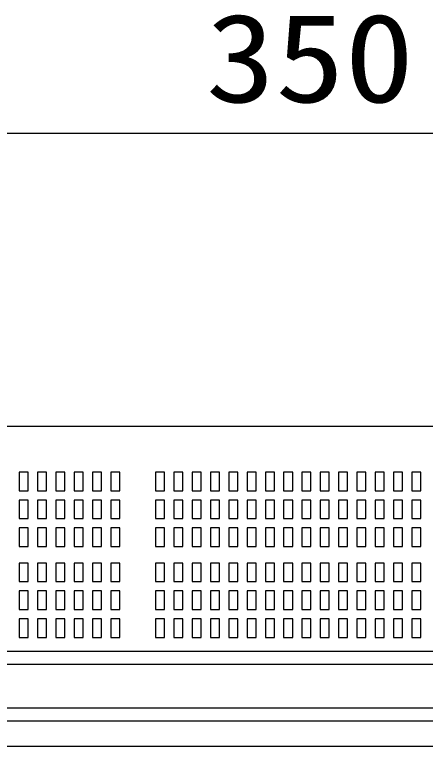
# Model space of a CAD drawing. Units: millimetres, scale not verified. Extents: x -63 to 63, y -57 to 57.
# Drawn here: x 26.82 to 37.96, y 9.96 to 29.78 of the extents above; entities that cross this region are included whole.
import ezdxf
from ezdxf.enums import TextEntityAlignment as Align

# ---------------------------------------------------------------- set-up
doc = ezdxf.new("R2010")
doc.units = ezdxf.units.MM
doc.header["$LTSCALE"] = 0.190236
doc.layers.add('0-2_GAIKEI', color=1, linetype='Continuous')
doc.layers.add('0-3_WAKU', color=3, linetype='Continuous')
doc.styles.add('ＭＳ ゴシック', font='')
doc.styles.get('ＭＳ ゴシック').set_extended_font_data('MS Gothic')

msp = doc.modelspace()

# ---------------------------------------------------------------- linework, layer by layer
at = {"layer": '0-2_GAIKEI', "color": 7}
for p, q in [((52.36, 18.6242), (17.56, 18.6242)), ((52.41, 9.9579), (17.8391, 9.9579))]:
    msp.add_line(p, q, dxfattribs=at)
at = {"layer": '0-2_GAIKEI'}
for p, q in [((26.9503, 17.3882), (26.9503, 16.8842)), ((27.1955, 17.3882), (26.9503, 17.3882)), ((27.1955, 16.8842), (27.1955, 17.3882)), ((27.4464, 17.3882), (27.4464, 16.8842)), ((27.6917, 17.3882), (27.4464, 17.3882)), ((27.6917, 16.8842), (27.6917, 17.3882)), ((27.9426, 17.3882), (27.9426, 16.8842)), ((28.1876, 17.3882), (27.9426, 17.3882)), ((28.1876, 16.8842), (28.1876, 17.3882)), ((28.4386, 17.3882), (28.4386, 16.8842)), ((28.6838, 17.3882), (28.4386, 17.3882)), ((28.6838, 16.8842), (28.6838, 17.3882)), ((28.9351, 17.3882), (28.9351, 16.8842)), ((29.1801, 17.3882), (28.9351, 17.3882)), ((29.1801, 16.8842), (29.1801, 17.3882)), ((29.4309, 17.3882), (29.4309, 16.8842)), ((29.6761, 17.3882), (29.4309, 17.3882)), ((29.6761, 16.8842), (29.6761, 17.3882)), ((30.6474, 17.3882), (30.6474, 16.8842)), ((30.8924, 17.3882), (30.6474, 17.3882)), ((30.8924, 16.8842), (30.8924, 17.3882)), ((31.1434, 17.3882), (31.1434, 16.8842)), ((31.3884, 17.3882), (31.1434, 17.3882)), ((31.3884, 16.8842), (31.3884, 17.3882)), ((31.6395, 17.3882), (31.6395, 16.8842)), ((31.8847, 17.3882), (31.6395, 17.3882)), ((31.8847, 16.8842), (31.8847, 17.3882)), ((32.1358, 17.3882), (32.1358, 16.8842)), ((32.3809, 17.3882), (32.1358, 17.3882)), ((32.3809, 16.8842), (32.3809, 17.3882)), ((32.6319, 17.3882), (32.6319, 16.8842)), ((32.8769, 17.3882), (32.6319, 17.3882)), ((32.8769, 16.8842), (32.8769, 17.3882)), ((33.1278, 17.3882), (33.1278, 16.8842)), ((33.3731, 17.3882), (33.1278, 17.3882)), ((33.3731, 16.8842), (33.3731, 17.3882)), ((33.6241, 17.3882), (33.6241, 16.8842)), ((33.8692, 17.3882), (33.6241, 17.3882)), ((33.8692, 16.8842), (33.8692, 17.3882)), ((34.1203, 17.3882), (34.1203, 16.8842)), ((34.3654, 17.3882), (34.1203, 17.3882)), ((34.3654, 16.8842), (34.3654, 17.3882)), ((34.6164, 17.3882), (34.6164, 16.8842)), ((34.8614, 17.3882), (34.6164, 17.3882)), ((34.8614, 16.8842), (34.8614, 17.3882)), ((35.1125, 17.3882), (35.1125, 16.8842)), ((35.3575, 17.3882), (35.1125, 17.3882)), ((35.3575, 16.8842), (35.3575, 17.3882)), ((35.6088, 17.3882), (35.6088, 16.8842)), ((35.8539, 17.3882), (35.6088, 17.3882)), ((35.8539, 16.8842), (35.8539, 17.3882)), ((36.1049, 17.3882), (36.1049, 16.8842)), ((36.35, 17.3882), (36.1049, 17.3882)), ((36.35, 16.8842), (36.35, 17.3882)), ((36.6011, 17.3882), (36.6011, 16.8842)), ((36.8461, 17.3882), (36.6011, 17.3882)), ((36.8461, 16.8842), (36.8461, 17.3882)), ((37.0971, 17.3882), (37.0971, 16.8842)), ((37.3422, 17.3882), (37.0971, 17.3882)), ((37.3422, 16.8842), (37.3422, 17.3882)), ((37.5933, 17.3882), (37.5933, 16.8842)), ((37.8383, 17.3882), (37.5933, 17.3882)), ((37.8383, 16.8842), (37.8383, 17.3882)), ((26.9503, 16.8842), (27.1955, 16.8842)), ((27.4464, 16.8842), (27.6917, 16.8842)), ((27.9426, 16.8842), (28.1876, 16.8842)), ((28.4386, 16.8842), (28.6838, 16.8842)), ((28.9351, 16.8842), (29.1801, 16.8842)), ((29.4309, 16.8842), (29.6761, 16.8842)), ((30.6474, 16.8842), (30.8924, 16.8842)), ((31.1434, 16.8842), (31.3884, 16.8842)), ((31.6395, 16.8842), (31.8847, 16.8842)), ((32.1358, 16.8842), (32.3809, 16.8842)), ((32.6319, 16.8842), (32.8769, 16.8842)), ((33.1278, 16.8842), (33.3731, 16.8842)), ((33.6241, 16.8842), (33.8692, 16.8842)), ((34.1203, 16.8842), (34.3654, 16.8842)), ((34.6164, 16.8842), (34.8614, 16.8842)), ((35.1125, 16.8842), (35.3575, 16.8842)), ((35.6088, 16.8842), (35.8539, 16.8842)), ((36.1049, 16.8842), (36.35, 16.8842)), ((36.6011, 16.8842), (36.8461, 16.8842)), ((37.0971, 16.8842), (37.3422, 16.8842)), ((37.5933, 16.8842), (37.8383, 16.8842)), ((26.9503, 16.6328), (26.9503, 16.1288)), ((27.1955, 16.6328), (26.9503, 16.6328)), ((27.1955, 16.1288), (27.1955, 16.6328)), ((27.4464, 16.6328), (27.4464, 16.1288)), ((27.6917, 16.6328), (27.4464, 16.6328)), ((27.6917, 16.1288), (27.6917, 16.6328)), ((27.9426, 16.6328), (27.9426, 16.1288)), ((28.1876, 16.6328), (27.9426, 16.6328)), ((28.1876, 16.1288), (28.1876, 16.6328)), ((28.4386, 16.6328), (28.4386, 16.1288)), ((28.6838, 16.6328), (28.4386, 16.6328)), ((28.6838, 16.1288), (28.6838, 16.6328)), ((28.9351, 16.6328), (28.9351, 16.1288)), ((29.1801, 16.6328), (28.9351, 16.6328)), ((29.1801, 16.1288), (29.1801, 16.6328)), ((29.4309, 16.6328), (29.4309, 16.1288)), ((29.6761, 16.6328), (29.4309, 16.6328)), ((29.6761, 16.1288), (29.6761, 16.6328)), ((30.6474, 16.6328), (30.6474, 16.1288)), ((30.8924, 16.6328), (30.6474, 16.6328)), ((30.8924, 16.1288), (30.8924, 16.6328)), ((31.1434, 16.6328), (31.1434, 16.1288)), ((31.3884, 16.6328), (31.1434, 16.6328)), ((31.3884, 16.1288), (31.3884, 16.6328)), ((31.6395, 16.6328), (31.6395, 16.1288)), ((31.8847, 16.6328), (31.6395, 16.6328)), ((31.8847, 16.1288), (31.8847, 16.6328)), ((32.1358, 16.6328), (32.1358, 16.1288)), ((32.3809, 16.6328), (32.1358, 16.6328)), ((32.3809, 16.1288), (32.3809, 16.6328)), ((32.6319, 16.6328), (32.6319, 16.1288)), ((32.8769, 16.6328), (32.6319, 16.6328)), ((32.8769, 16.1288), (32.8769, 16.6328)), ((33.1278, 16.6328), (33.1278, 16.1288)), ((33.3731, 16.6328), (33.1278, 16.6328)), ((33.3731, 16.1288), (33.3731, 16.6328)), ((33.6241, 16.6328), (33.6241, 16.1288)), ((33.8692, 16.6328), (33.6241, 16.6328)), ((33.8692, 16.1288), (33.8692, 16.6328)), ((34.1203, 16.6328), (34.1203, 16.1288)), ((34.3654, 16.6328), (34.1203, 16.6328)), ((34.3654, 16.1288), (34.3654, 16.6328)), ((34.6164, 16.6328), (34.6164, 16.1288)), ((34.8614, 16.6328), (34.6164, 16.6328)), ((34.8614, 16.1288), (34.8614, 16.6328)), ((35.1125, 16.6328), (35.1125, 16.1288)), ((35.3575, 16.6328), (35.1125, 16.6328)), ((35.3575, 16.1288), (35.3575, 16.6328)), ((35.6088, 16.6328), (35.6088, 16.1288)), ((35.8539, 16.6328), (35.6088, 16.6328)), ((35.8539, 16.1288), (35.8539, 16.6328)), ((36.1049, 16.6328), (36.1049, 16.1288)), ((36.35, 16.6328), (36.1049, 16.6328)), ((36.35, 16.1288), (36.35, 16.6328)), ((36.6011, 16.6328), (36.6011, 16.1288)), ((36.8461, 16.6328), (36.6011, 16.6328)), ((36.8461, 16.1288), (36.8461, 16.6328)), ((37.0971, 16.6328), (37.0971, 16.1288)), ((37.3422, 16.6328), (37.0971, 16.6328)), ((37.3422, 16.1288), (37.3422, 16.6328)), ((37.5933, 16.6328), (37.5933, 16.1288)), ((37.8383, 16.6328), (37.5933, 16.6328)), ((37.8383, 16.1288), (37.8383, 16.6328)), ((26.9503, 16.1288), (27.1955, 16.1288)), ((27.4464, 16.1288), (27.6917, 16.1288)), ((27.9426, 16.1288), (28.1876, 16.1288)), ((28.4386, 16.1288), (28.6838, 16.1288)), ((28.9351, 16.1288), (29.1801, 16.1288)), ((29.4309, 16.1288), (29.6761, 16.1288)), ((30.6474, 16.1288), (30.8924, 16.1288)), ((31.1434, 16.1288), (31.3884, 16.1288)), ((31.6395, 16.1288), (31.8847, 16.1288)), ((32.1358, 16.1288), (32.3809, 16.1288)), ((32.6319, 16.1288), (32.8769, 16.1288)), ((33.1278, 16.1288), (33.3731, 16.1288)), ((33.6241, 16.1288), (33.8692, 16.1288)), ((34.1203, 16.1288), (34.3654, 16.1288)), ((34.6164, 16.1288), (34.8614, 16.1288)), ((35.1125, 16.1288), (35.3575, 16.1288)), ((35.6088, 16.1288), (35.8539, 16.1288)), ((36.1049, 16.1288), (36.35, 16.1288)), ((36.6011, 16.1288), (36.8461, 16.1288)), ((37.0971, 16.1288), (37.3422, 16.1288)), ((37.5933, 16.1288), (37.8383, 16.1288)), ((26.9503, 15.8771), (26.9503, 15.3731)), ((27.1955, 15.8771), (26.9503, 15.8771)), ((27.1955, 15.3731), (27.1955, 15.8771)), ((27.4464, 15.8771), (27.4464, 15.3731)), ((27.6917, 15.8771), (27.4464, 15.8771)), ((27.6917, 15.3731), (27.6917, 15.8771)), ((27.9426, 15.8771), (27.9426, 15.3731)), ((28.1876, 15.8771), (27.9426, 15.8771)), ((28.1876, 15.3731), (28.1876, 15.8771)), ((28.4386, 15.8771), (28.4386, 15.3731)), ((28.6838, 15.8771), (28.4386, 15.8771)), ((28.6838, 15.3731), (28.6838, 15.8771)), ((28.9351, 15.8771), (28.9351, 15.3731)), ((29.1801, 15.8771), (28.9351, 15.8771)), ((29.1801, 15.3731), (29.1801, 15.8771)), ((29.4309, 15.8771), (29.4309, 15.3731)), ((29.6761, 15.8771), (29.4309, 15.8771)), ((29.6761, 15.3731), (29.6761, 15.8771)), ((30.6474, 15.8771), (30.6474, 15.3731)), ((30.8924, 15.8771), (30.6474, 15.8771)), ((30.8924, 15.3731), (30.8924, 15.8771)), ((31.1434, 15.8771), (31.1434, 15.3731)), ((31.3884, 15.8771), (31.1434, 15.8771)), ((31.3884, 15.3731), (31.3884, 15.8771)), ((31.6395, 15.8771), (31.6395, 15.3731)), ((31.8847, 15.8771), (31.6395, 15.8771)), ((31.8847, 15.3731), (31.8847, 15.8771)), ((32.1358, 15.8771), (32.1358, 15.3731)), ((32.3809, 15.8771), (32.1358, 15.8771)), ((32.3809, 15.3731), (32.3809, 15.8771)), ((32.6319, 15.8771), (32.6319, 15.3731)), ((32.8769, 15.8771), (32.6319, 15.8771)), ((32.8769, 15.3731), (32.8769, 15.8771)), ((33.1278, 15.8771), (33.1278, 15.3731)), ((33.3731, 15.8771), (33.1278, 15.8771)), ((33.3731, 15.3731), (33.3731, 15.8771)), ((33.6241, 15.8771), (33.6241, 15.3731)), ((33.8692, 15.8771), (33.6241, 15.8771)), ((33.8692, 15.3731), (33.8692, 15.8771)), ((34.1203, 15.8771), (34.1203, 15.3731)), ((34.3654, 15.8771), (34.1203, 15.8771)), ((34.3654, 15.3731), (34.3654, 15.8771)), ((34.6164, 15.8771), (34.6164, 15.3731)), ((34.8614, 15.8771), (34.6164, 15.8771)), ((34.8614, 15.3731), (34.8614, 15.8771)), ((35.1125, 15.8771), (35.1125, 15.3731)), ((35.3575, 15.8771), (35.1125, 15.8771)), ((35.3575, 15.3731), (35.3575, 15.8771)), ((35.6088, 15.8771), (35.6088, 15.3731)), ((35.8539, 15.8771), (35.6088, 15.8771)), ((35.8539, 15.3731), (35.8539, 15.8771)), ((36.1049, 15.8771), (36.1049, 15.3731)), ((36.35, 15.8771), (36.1049, 15.8771)), ((36.35, 15.3731), (36.35, 15.8771)), ((36.6011, 15.8771), (36.6011, 15.3731)), ((36.8461, 15.8771), (36.6011, 15.8771)), ((36.8461, 15.3731), (36.8461, 15.8771)), ((37.0971, 15.8771), (37.0971, 15.3731)), ((37.3422, 15.8771), (37.0971, 15.8771)), ((37.3422, 15.3731), (37.3422, 15.8771)), ((37.5933, 15.8771), (37.5933, 15.3731)), ((37.8383, 15.8771), (37.5933, 15.8771)), ((37.8383, 15.3731), (37.8383, 15.8771)), ((26.9503, 15.3731), (27.1955, 15.3731)), ((27.4464, 15.3731), (27.6917, 15.3731)), ((27.9426, 15.3731), (28.1876, 15.3731)), ((28.4386, 15.3731), (28.6838, 15.3731)), ((28.9351, 15.3731), (29.1801, 15.3731)), ((29.4309, 15.3731), (29.6761, 15.3731)), ((30.6474, 15.3731), (30.8924, 15.3731)), ((31.1434, 15.3731), (31.3884, 15.3731)), ((31.6395, 15.3731), (31.8847, 15.3731)), ((32.1358, 15.3731), (32.3809, 15.3731)), ((32.6319, 15.3731), (32.8769, 15.3731)), ((33.1278, 15.3731), (33.3731, 15.3731)), ((33.6241, 15.3731), (33.8692, 15.3731)), ((34.1203, 15.3731), (34.3654, 15.3731)), ((34.6164, 15.3731), (34.8614, 15.3731)), ((35.1125, 15.3731), (35.3575, 15.3731)), ((35.6088, 15.3731), (35.8539, 15.3731)), ((36.1049, 15.3731), (36.35, 15.3731)), ((36.6011, 15.3731), (36.8461, 15.3731)), ((37.0971, 15.3731), (37.3422, 15.3731)), ((37.5933, 15.3731), (37.8383, 15.3731)), ((26.9503, 14.9248), (26.9503, 14.4206)), ((27.1955, 14.9248), (26.9503, 14.9248)), ((27.1955, 14.4206), (27.1955, 14.9248)), ((27.4464, 14.9248), (27.4464, 14.4206)), ((27.6917, 14.9248), (27.4464, 14.9248)), ((27.6917, 14.4206), (27.6917, 14.9248)), ((27.9426, 14.9248), (27.9426, 14.4206)), ((28.1876, 14.9248), (27.9426, 14.9248)), ((28.1876, 14.4206), (28.1876, 14.9248)), ((28.4386, 14.9248), (28.4386, 14.4206)), ((28.6838, 14.9248), (28.4386, 14.9248)), ((28.6838, 14.4206), (28.6838, 14.9248)), ((28.9351, 14.9248), (28.9351, 14.4206)), ((29.1801, 14.9248), (28.9351, 14.9248)), ((29.1801, 14.4206), (29.1801, 14.9248)), ((29.4309, 14.9248), (29.4309, 14.4206)), ((29.6761, 14.9248), (29.4309, 14.9248)), ((29.6761, 14.4206), (29.6761, 14.9248)), ((30.6474, 14.9248), (30.6474, 14.4206)), ((30.8924, 14.9248), (30.6474, 14.9248)), ((30.8924, 14.4206), (30.8924, 14.9248)), ((31.1434, 14.9248), (31.1434, 14.4206)), ((31.3884, 14.9248), (31.1434, 14.9248)), ((31.3884, 14.4206), (31.3884, 14.9248)), ((31.6395, 14.9248), (31.6395, 14.4206)), ((31.8847, 14.9248), (31.6395, 14.9248)), ((31.8847, 14.4206), (31.8847, 14.9248)), ((32.1358, 14.9248), (32.1358, 14.4206)), ((32.3809, 14.9248), (32.1358, 14.9248)), ((32.3809, 14.4206), (32.3809, 14.9248)), ((32.6319, 14.9248), (32.6319, 14.4206)), ((32.8769, 14.9248), (32.6319, 14.9248)), ((32.8769, 14.4206), (32.8769, 14.9248)), ((33.1278, 14.9248), (33.1278, 14.4206)), ((33.3731, 14.9248), (33.1278, 14.9248)), ((33.3731, 14.4206), (33.3731, 14.9248)), ((33.6241, 14.9248), (33.6241, 14.4206)), ((33.8692, 14.9248), (33.6241, 14.9248)), ((33.8692, 14.4206), (33.8692, 14.9248)), ((34.1203, 14.9248), (34.1203, 14.4206)), ((34.3654, 14.9248), (34.1203, 14.9248)), ((34.3654, 14.4206), (34.3654, 14.9248)), ((34.6164, 14.9248), (34.6164, 14.4206)), ((34.8614, 14.9248), (34.6164, 14.9248)), ((34.8614, 14.4206), (34.8614, 14.9248)), ((35.1125, 14.9248), (35.1125, 14.4206)), ((35.3575, 14.9248), (35.1125, 14.9248)), ((35.3575, 14.4206), (35.3575, 14.9248)), ((35.6088, 14.9248), (35.6088, 14.4206)), ((35.8539, 14.9248), (35.6088, 14.9248)), ((35.8539, 14.4206), (35.8539, 14.9248)), ((36.1049, 14.9248), (36.1049, 14.4206)), ((36.35, 14.9248), (36.1049, 14.9248)), ((36.35, 14.4206), (36.35, 14.9248)), ((36.6011, 14.9248), (36.6011, 14.4206)), ((36.8461, 14.9248), (36.6011, 14.9248)), ((36.8461, 14.4206), (36.8461, 14.9248)), ((37.0971, 14.9248), (37.0971, 14.4206)), ((37.3422, 14.9248), (37.0971, 14.9248)), ((37.3422, 14.4206), (37.3422, 14.9248)), ((37.5933, 14.9248), (37.5933, 14.4206)), ((37.8383, 14.9248), (37.5933, 14.9248)), ((37.8383, 14.4206), (37.8383, 14.9248)), ((26.9503, 14.4206), (27.1955, 14.4206)), ((27.4464, 14.4206), (27.6917, 14.4206)), ((27.9426, 14.4206), (28.1876, 14.4206)), ((28.4386, 14.4206), (28.6838, 14.4206)), ((28.9351, 14.4206), (29.1801, 14.4206)), ((29.4309, 14.4206), (29.6761, 14.4206)), ((30.6474, 14.4206), (30.8924, 14.4206)), ((31.1434, 14.4206), (31.3884, 14.4206)), ((31.6395, 14.4206), (31.8847, 14.4206)), ((32.1358, 14.4206), (32.3809, 14.4206)), ((32.6319, 14.4206), (32.8769, 14.4206)), ((33.1278, 14.4206), (33.3731, 14.4206)), ((33.6241, 14.4206), (33.8692, 14.4206)), ((34.1203, 14.4206), (34.3654, 14.4206)), ((34.6164, 14.4206), (34.8614, 14.4206)), ((35.1125, 14.4206), (35.3575, 14.4206)), ((35.6088, 14.4206), (35.8539, 14.4206)), ((36.1049, 14.4206), (36.35, 14.4206)), ((36.6011, 14.4206), (36.8461, 14.4206)), ((37.0971, 14.4206), (37.3422, 14.4206)), ((37.5933, 14.4206), (37.8383, 14.4206)), ((26.9503, 14.1692), (26.9503, 13.6652)), ((27.1955, 14.1692), (26.9503, 14.1692)), ((27.1955, 13.6652), (27.1955, 14.1692)), ((27.4464, 14.1692), (27.4464, 13.6652)), ((27.6917, 14.1692), (27.4464, 14.1692)), ((27.6917, 13.6652), (27.6917, 14.1692)), ((27.9426, 14.1692), (27.9426, 13.6652)), ((28.1876, 14.1692), (27.9426, 14.1692)), ((28.1876, 13.6652), (28.1876, 14.1692)), ((28.4386, 14.1692), (28.4386, 13.6652)), ((28.6838, 14.1692), (28.4386, 14.1692)), ((28.6838, 13.6652), (28.6838, 14.1692)), ((28.9351, 14.1692), (28.9351, 13.6652)), ((29.1801, 14.1692), (28.9351, 14.1692)), ((29.1801, 13.6652), (29.1801, 14.1692)), ((29.4309, 14.1692), (29.4309, 13.6652)), ((29.6761, 14.1692), (29.4309, 14.1692)), ((29.6761, 13.6652), (29.6761, 14.1692)), ((30.6474, 14.1692), (30.6474, 13.6652)), ((30.8924, 14.1692), (30.6474, 14.1692)), ((30.8924, 13.6652), (30.8924, 14.1692)), ((31.1434, 14.1692), (31.1434, 13.6652)), ((31.3884, 14.1692), (31.1434, 14.1692)), ((31.3884, 13.6652), (31.3884, 14.1692)), ((31.6395, 14.1692), (31.6395, 13.6652)), ((31.8847, 14.1692), (31.6395, 14.1692)), ((31.8847, 13.6652), (31.8847, 14.1692)), ((32.1358, 14.1692), (32.1358, 13.6652)), ((32.3809, 14.1692), (32.1358, 14.1692)), ((32.3809, 13.6652), (32.3809, 14.1692)), ((32.6319, 14.1692), (32.6319, 13.6652)), ((32.8769, 14.1692), (32.6319, 14.1692)), ((32.8769, 13.6652), (32.8769, 14.1692)), ((33.1278, 14.1692), (33.1278, 13.6652)), ((33.3731, 14.1692), (33.1278, 14.1692)), ((33.3731, 13.6652), (33.3731, 14.1692)), ((33.6241, 14.1692), (33.6241, 13.6652)), ((33.8692, 14.1692), (33.6241, 14.1692)), ((33.8692, 13.6652), (33.8692, 14.1692)), ((34.1203, 14.1692), (34.1203, 13.6652)), ((34.3654, 14.1692), (34.1203, 14.1692)), ((34.3654, 13.6652), (34.3654, 14.1692)), ((34.6164, 14.1692), (34.6164, 13.6652)), ((34.8614, 14.1692), (34.6164, 14.1692)), ((34.8614, 13.6652), (34.8614, 14.1692)), ((35.1125, 14.1692), (35.1125, 13.6652)), ((35.3575, 14.1692), (35.1125, 14.1692)), ((35.3575, 13.6652), (35.3575, 14.1692)), ((35.6088, 14.1692), (35.6088, 13.6652)), ((35.8539, 14.1692), (35.6088, 14.1692)), ((35.8539, 13.6652), (35.8539, 14.1692)), ((36.1049, 14.1692), (36.1049, 13.6652)), ((36.35, 14.1692), (36.1049, 14.1692)), ((36.35, 13.6652), (36.35, 14.1692)), ((36.6011, 14.1692), (36.6011, 13.6652)), ((36.8461, 14.1692), (36.6011, 14.1692)), ((36.8461, 13.6652), (36.8461, 14.1692)), ((37.0971, 14.1692), (37.0971, 13.6652)), ((37.3422, 14.1692), (37.0971, 14.1692)), ((37.3422, 13.6652), (37.3422, 14.1692)), ((37.5933, 14.1692), (37.5933, 13.6652)), ((37.8383, 14.1692), (37.5933, 14.1692)), ((37.8383, 13.6652), (37.8383, 14.1692)), ((26.9503, 13.6652), (27.1955, 13.6652)), ((27.4464, 13.6652), (27.6917, 13.6652)), ((27.9426, 13.6652), (28.1876, 13.6652)), ((28.4386, 13.6652), (28.6838, 13.6652)), ((28.9351, 13.6652), (29.1801, 13.6652)), ((29.4309, 13.6652), (29.6761, 13.6652)), ((30.6474, 13.6652), (30.8924, 13.6652)), ((31.1434, 13.6652), (31.3884, 13.6652)), ((31.6395, 13.6652), (31.8847, 13.6652)), ((32.1358, 13.6652), (32.3809, 13.6652)), ((32.6319, 13.6652), (32.8769, 13.6652)), ((33.1278, 13.6652), (33.3731, 13.6652)), ((33.6241, 13.6652), (33.8692, 13.6652)), ((34.1203, 13.6652), (34.3654, 13.6652)), ((34.6164, 13.6652), (34.8614, 13.6652)), ((35.1125, 13.6652), (35.3575, 13.6652)), ((35.6088, 13.6652), (35.8539, 13.6652)), ((36.1049, 13.6652), (36.35, 13.6652)), ((36.6011, 13.6652), (36.8461, 13.6652)), ((37.0971, 13.6652), (37.3422, 13.6652)), ((37.5933, 13.6652), (37.8383, 13.6652)), ((26.9503, 13.4138), (26.9503, 12.9096)), ((27.1955, 13.4138), (26.9503, 13.4138)), ((27.1955, 12.9096), (27.1955, 13.4138)), ((27.4464, 13.4138), (27.4464, 12.9096)), ((27.6917, 13.4138), (27.4464, 13.4138)), ((27.6917, 12.9096), (27.6917, 13.4138)), ((27.9426, 13.4138), (27.9426, 12.9096)), ((28.1876, 13.4138), (27.9426, 13.4138)), ((28.1876, 12.9096), (28.1876, 13.4138)), ((28.4386, 13.4138), (28.4386, 12.9096)), ((28.6838, 13.4138), (28.4386, 13.4138)), ((28.6838, 12.9096), (28.6838, 13.4138)), ((28.9351, 13.4138), (28.9351, 12.9096)), ((29.1801, 13.4138), (28.9351, 13.4138)), ((29.1801, 12.9096), (29.1801, 13.4138)), ((29.4309, 13.4138), (29.4309, 12.9096)), ((29.6761, 13.4138), (29.4309, 13.4138)), ((29.6761, 12.9096), (29.6761, 13.4138)), ((30.6474, 13.4138), (30.6474, 12.9096)), ((30.8924, 13.4138), (30.6474, 13.4138)), ((30.8924, 12.9096), (30.8924, 13.4138)), ((31.1434, 13.4138), (31.1434, 12.9096)), ((31.3884, 13.4138), (31.1434, 13.4138)), ((31.3884, 12.9096), (31.3884, 13.4138)), ((31.6395, 13.4138), (31.6395, 12.9096)), ((31.8847, 13.4138), (31.6395, 13.4138)), ((31.8847, 12.9096), (31.8847, 13.4138)), ((32.1358, 13.4138), (32.1358, 12.9096)), ((32.3809, 13.4138), (32.1358, 13.4138)), ((32.3809, 12.9096), (32.3809, 13.4138)), ((32.6319, 13.4138), (32.6319, 12.9096)), ((32.8769, 13.4138), (32.6319, 13.4138)), ((32.8769, 12.9096), (32.8769, 13.4138)), ((33.1278, 13.4138), (33.1278, 12.9096)), ((33.3731, 13.4138), (33.1278, 13.4138)), ((33.3731, 12.9096), (33.3731, 13.4138)), ((33.6241, 13.4138), (33.6241, 12.9096)), ((33.8692, 13.4138), (33.6241, 13.4138)), ((33.8692, 12.9096), (33.8692, 13.4138)), ((34.1203, 13.4138), (34.1203, 12.9096)), ((34.3654, 13.4138), (34.1203, 13.4138)), ((34.3654, 12.9096), (34.3654, 13.4138)), ((34.6164, 13.4138), (34.6164, 12.9096)), ((34.8614, 13.4138), (34.6164, 13.4138)), ((34.8614, 12.9096), (34.8614, 13.4138)), ((35.1125, 13.4138), (35.1125, 12.9096)), ((35.3575, 13.4138), (35.1125, 13.4138)), ((35.3575, 12.9096), (35.3575, 13.4138)), ((35.6088, 13.4138), (35.6088, 12.9096)), ((35.8539, 13.4138), (35.6088, 13.4138)), ((35.8539, 12.9096), (35.8539, 13.4138)), ((36.1049, 13.4138), (36.1049, 12.9096)), ((36.35, 13.4138), (36.1049, 13.4138)), ((36.35, 12.9096), (36.35, 13.4138)), ((36.6011, 13.4138), (36.6011, 12.9096)), ((36.8461, 13.4138), (36.6011, 13.4138)), ((36.8461, 12.9096), (36.8461, 13.4138)), ((37.0971, 13.4138), (37.0971, 12.9096)), ((37.3422, 13.4138), (37.0971, 13.4138)), ((37.3422, 12.9096), (37.3422, 13.4138)), ((37.5933, 13.4138), (37.5933, 12.9096)), ((37.8383, 13.4138), (37.5933, 13.4138)), ((37.8383, 12.9096), (37.8383, 13.4138)), ((26.9503, 12.9096), (27.1955, 12.9096)), ((27.4464, 12.9096), (27.6917, 12.9096)), ((27.9426, 12.9096), (28.1876, 12.9096)), ((28.4386, 12.9096), (28.6838, 12.9096)), ((28.9351, 12.9096), (29.1801, 12.9096)), ((29.4309, 12.9096), (29.6761, 12.9096)), ((30.6474, 12.9096), (30.8924, 12.9096)), ((31.1434, 12.9096), (31.3884, 12.9096)), ((31.6395, 12.9096), (31.8847, 12.9096)), ((32.1358, 12.9096), (32.3809, 12.9096)), ((32.6319, 12.9096), (32.8769, 12.9096)), ((33.1278, 12.9096), (33.3731, 12.9096)), ((33.6241, 12.9096), (33.8692, 12.9096)), ((34.1203, 12.9096), (34.3654, 12.9096)), ((34.6164, 12.9096), (34.8614, 12.9096)), ((35.1125, 12.9096), (35.3575, 12.9096)), ((35.6088, 12.9096), (35.8539, 12.9096)), ((36.1049, 12.9096), (36.35, 12.9096)), ((36.6011, 12.9096), (36.8461, 12.9096)), ((37.0971, 12.9096), (37.3422, 12.9096)), ((37.5933, 12.9096), (37.8383, 12.9096)), ((49.7321, 12.5261), (21.6202, 12.5261)), ((49.7321, 12.1755), (21.6202, 12.1755)), ((49.7321, 10.9921), (21.6202, 10.9921)), ((49.7321, 10.6415), (21.6202, 10.6415))]:
    msp.add_line(p, q, dxfattribs=at)
at = {"layer": '0-3_WAKU'}
msp.add_line((19.41, 26.5759), (50.3847, 26.5759), dxfattribs=at)

# ---------------------------------------------------------------- texts
at = {"layer": '0-3_WAKU', "style": 'ＭＳ ゴシック', "width": 1.15}
msp.add_text('350', height=2.406, dxfattribs=at).set_placement((32.0102, 26.6855), align=Align.BOTTOM_LEFT)

doc.saveas('drawing.dxf')
